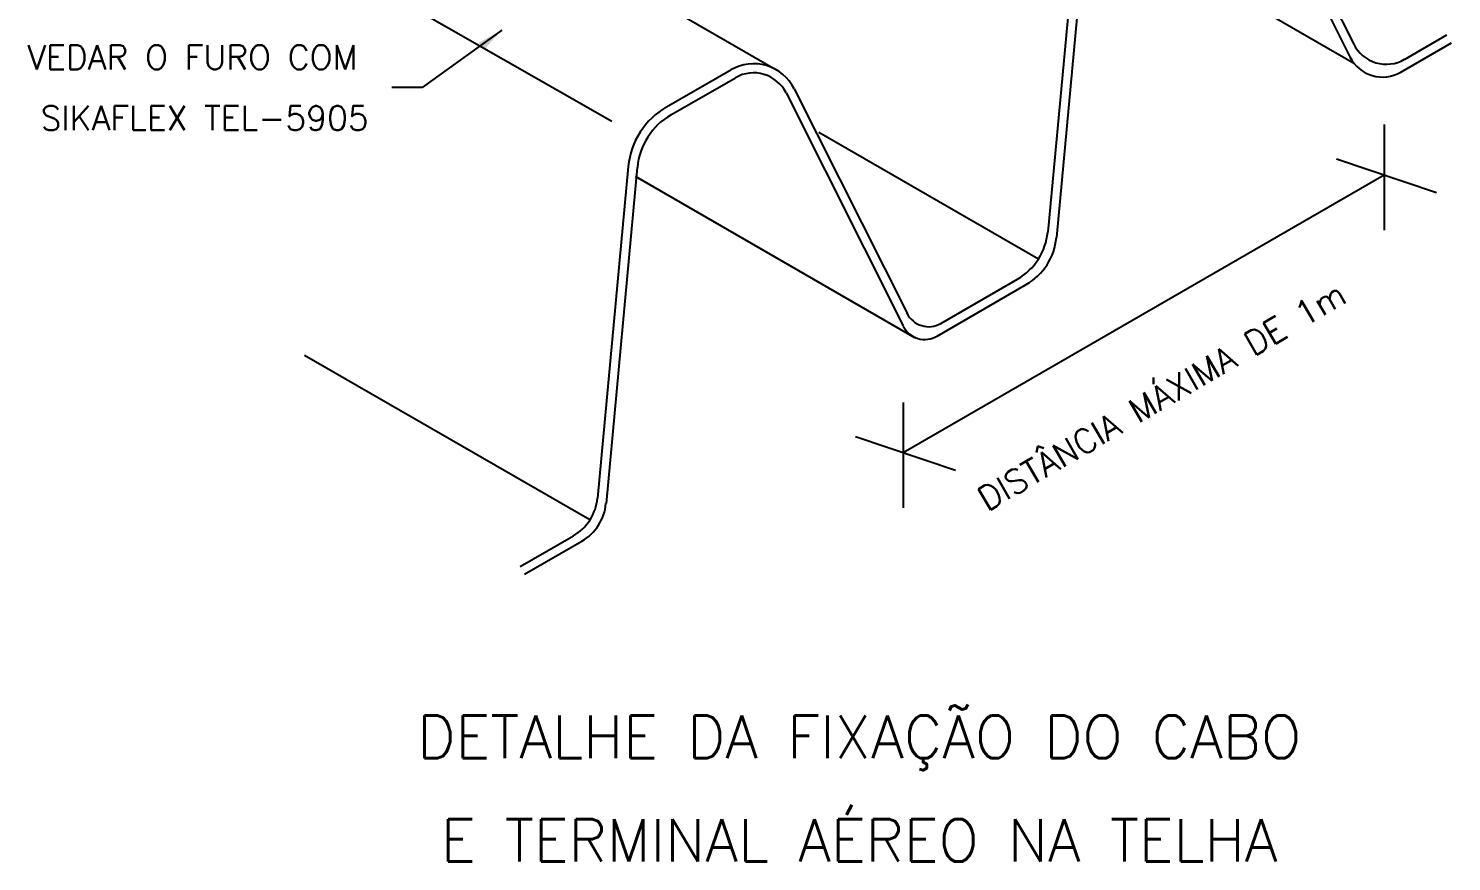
# Model space of a CAD drawing. Header units: millimetres. Extents: x -6158.4 to -6144.5, y -4775.5 to -4761.6.
# Drawn here: x -6156.35 to -6144.64, y -4775.47 to -4768.61 of the extents above; entities that cross this region are included whole.
import ezdxf
from ezdxf.enums import TextEntityAlignment as Align

# ---------------------------------------------------------------- set-up
doc = ezdxf.new("R2010")
doc.units = ezdxf.units.MM
doc.header["$LTSCALE"] = 10
doc.layers.add('Termotécnica', color=7, linetype='Continuous')
doc.styles.add('r140', font='romans.shx')
doc.styles.add('r80', font='romans.shx')

msp = doc.modelspace()

# ---------------------------------------------------------------- linework, layer by layer
at = {"layer": 'Termotécnica', "color": 3}
for p, q in [((-6146.4, -4767.001), (-6145.473, -4768.846)), ((-6146.332, -4766.968), (-6145.442, -4768.741)), ((-6147.712, -4767.615), (-6147.961, -4770.288)), ((-6147.637, -4767.622), (-6147.889, -4770.333)), ((-6145.437, -4768.902), (-6147.638, -4767.631)), ((-6151.549, -4769.378), (-6153.53, -4768.245)), ((-6150.217, -4768.94), (-6151.242, -4768.348)), ((-6145.024, -4768.866), (-6144.675, -4768.665)), ((-6145.055, -4768.972), (-6144.637, -4768.73)), ((-6151.099, -4769.258), (-6150.569, -4768.952)), ((-6151.062, -4769.323), (-6150.531, -4769.017)), ((-6150.114, -4769.142), (-6149.151, -4771.06)), ((-6150.047, -4769.108), (-6149.119, -4770.956)), ((-6148.038, -4770.511), (-6149.844, -4769.468)), ((-6151.414, -4769.749), (-6151.667, -4772.477)), ((-6151.339, -4769.756), (-6151.596, -4772.522)), ((-6149.055, -4771.158), (-6151.355, -4769.83)), ((-6148.841, -4771.039), (-6148.209, -4770.674)), ((-6148.872, -4771.144), (-6148.137, -4770.719)), ((-6151.73, -4772.657), (-6154.077, -4771.302)), ((-6152.304, -4773.039), (-6151.865, -4772.786)), ((-6152.267, -4773.104), (-6151.795, -4772.831))]:
    msp.add_line(p, q, dxfattribs=at)
at = {"layer": 'Termotécnica', "color": 2}
for p, q in [((-6152.455, -4768.626), (-6153.109, -4769.099)), ((-6153.109, -4769.099), (-6153.359, -4769.099))]:
    msp.add_line(p, q, dxfattribs=at)
at = {"layer": 'Termotécnica', "color": 1}
for p, q in [((-6145.192, -4769.402), (-6145.192, -4770.271)), ((-6145.583, -4769.684), (-6144.76, -4769.961)), ((-6149.151, -4772.102), (-6145.192, -4769.816)), ((-6149.151, -4771.689), (-6149.151, -4772.557)), ((-6149.543, -4771.97), (-6148.72, -4772.247))]:
    msp.add_line(p, q, dxfattribs=at)
at = {"layer": 'Termotécnica', "color": 3}
for centre, radius, start, end in [((-6145.174, -4768.606), 0.3, 206.6638, 300.0024), ((-6150.382, -4769.276), 0.374, 26.6706, 119.9959), ((-6145.205, -4768.712), 0.3, 206.6638, 300.0024), ((-6150.382, -4769.276), 0.299, 26.6638, 120.0024), ((-6150.782, -4769.807), 0.634, 120.0072, 174.6862), ((-6150.782, -4769.807), 0.559, 120.0024, 174.6881), ((-6148.459, -4770.241), 0.5, 300.0024, 354.6881), ((-6148.387, -4770.286), 0.5, 300.0024, 354.6881), ((-6148.941, -4770.866), 0.2, 206.6638, 300.0024), ((-6148.972, -4770.971), 0.2, 206.6638, 300.0024), ((-6152.065, -4772.44), 0.4, 300.0024, 354.6881), ((-6151.995, -4772.485), 0.4, 300.0024, 354.6881)]:
    msp.add_arc(centre, radius, start, end, dxfattribs=at)
at = {"layer": 'Termotécnica', "color": 2}
msp.add_solid([(-6152.6, -4768.785), (-6152.644, -4768.729), (-6152.455, -4768.626)], dxfattribs=at)

# ---------------------------------------------------------------- texts
at = {"layer": 'Termotécnica', "color": 2, "style": 'r80'}
for s, p in [('VEDAR O FURO COM ', (-6156.359, -4768.949)), ('SIKAFLEX TEL-5905', (-6156.25, -4769.449))]:
    msp.add_text(s, height=0.2, dxfattribs=at).set_placement(p)
msp.add_text('DISTÂNCIA MÁXIMA DE 1m', height=0.2, rotation=30.2354, dxfattribs=at).set_placement((-6148.46, -4772.592))
at = {"layer": 'Termotécnica', "color": 5, "style": 'r140'}
for s, p in [('DETALHE DA FIXAÇÃO DO CABO ', (-6149.392, -4774.721)), ('E TERMINAL AÉREO NA TELHA ', (-6149.392, -4775.573))]:
    msp.add_text(s, height=0.35, dxfattribs=at).set_placement(p, align=Align.BOTTOM_CENTER)

doc.saveas('drawing.dxf')
